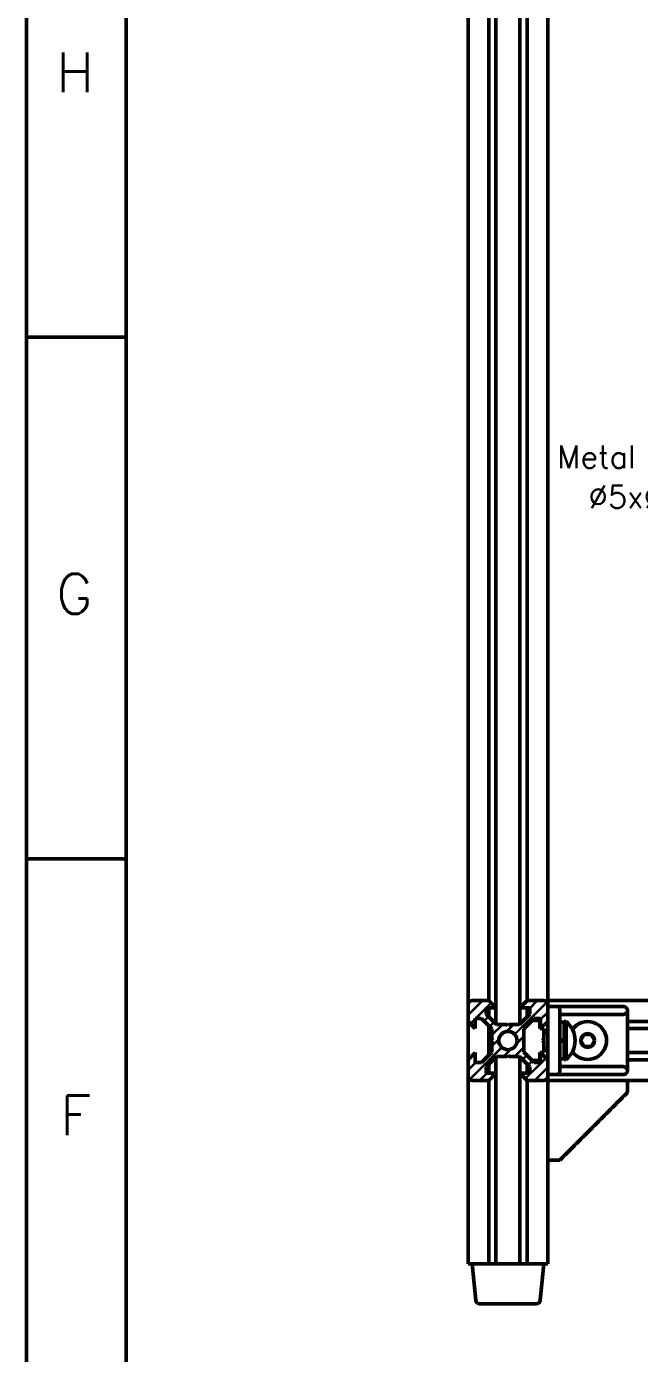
# Model space of a CAD drawing. Extents: x 28090 to 29926, y -10629 to -9321.
# Drawn here: x 28089.9 to 28243.7, y -9968.3 to -9635.7 of the extents above; entities that cross this region are included whole.
import ezdxf

# ---------------------------------------------------------------- set-up
doc = ezdxf.new("R2010")
doc.units = 0
doc.layers.add('Cotas', color=90, linetype='Continuous')
doc.layers.add('Hachura', color=9, linetype='Continuous')
for name, color, linetype, lineweight in [('Fixação e Transmissão', 5, 'Continuous', 50), ('Hotend', 4, 'Continuous', 50), ('Perfis e Cantoneiras', 2, 'Continuous', 50), ('Peças Usinadas', 120, 'Continuous', 50)]:
    doc.layers.add(name, color=color, linetype=linetype, lineweight=lineweight)
doc.styles.get("Standard").update_dxf_attribs({"font": 'romans.shx'})

msp = doc.modelspace()

# ---------------------------------------------------------------- hatches: boundary and pattern name
at = {"layer": 'Hachura'}
h = msp.add_hatch(dxfattribs=at)
h.set_pattern_fill('JIS_LC_8A', color=256, scale=0.25)
h.paths.add_polyline_path([(28205.203, -9896.468), (28207.803, -9893.868), (28210.453, -9893.868), (28210.703, -9893.618), (28210.953, -9893.868), (28213.603, -9893.868), (28216.203, -9896.468), (28216.203, -9898.068), (28213.703, -9898.068), (28215.503, -9899.868), (28219.265, -9899.868), (28219.703, -9899.868, 0.4142136), (28220.703, -9898.868), (28220.703, -9894.668), (28218.903, -9892.868), (28218.903, -9895.368), (28217.303, -9895.368), (28214.703, -9892.768), (28214.703, -9890.118), (28214.453, -9889.868), (28214.703, -9889.618), (28214.703, -9886.968), (28217.303, -9884.368), (28218.903, -9884.368), (28218.903, -9886.868), (28220.703, -9885.068), (28220.703, -9880.868, 0.4142136), (28219.703, -9879.868), (28215.503, -9879.868), (28213.703, -9881.668), (28215.503, -9881.668), (28216.203, -9881.668), (28216.203, -9883.268), (28215.503, -9883.968), (28213.703, -9885.768), (28213.603, -9885.868), (28210.953, -9885.868), (28210.703, -9886.118), (28210.453, -9885.868), (28207.803, -9885.868), (28207.703, -9885.768), (28205.903, -9883.968), (28205.203, -9883.268), (28205.203, -9881.668), (28205.903, -9881.668), (28207.703, -9881.668), (28205.903, -9879.868), (28201.703, -9879.868, 0.4142136), (28200.703, -9880.868), (28200.703, -9885.068), (28202.503, -9886.868), (28202.503, -9884.368), (28204.103, -9884.368), (28206.703, -9886.968), (28206.703, -9889.618), (28206.953, -9889.868), (28206.703, -9890.118), (28206.703, -9892.768), (28204.103, -9895.368), (28202.503, -9895.368), (28202.503, -9892.868), (28200.703, -9894.668), (28200.703, -9898.868, 0.4142136), (28201.703, -9899.868), (28202.265, -9899.868), (28203.265, -9899.868), (28205.903, -9899.868), (28207.703, -9898.068), (28205.203, -9898.068), (28205.203, -9896.468)])
h.paths.add_polyline_path([(28213.003, -9889.868, -1), (28208.403, -9889.868, -1), (28213.003, -9889.868)], flags=16)

# ---------------------------------------------------------------- linework, layer by layer
at = {"layer": 'Fixação e Transmissão'}
for p, q in [((28216.803, -9884.868), (28214.703, -9886.968)), ((28214.703, -9886.968), (28214.703, -9892.768)), ((28218.703, -9884.868), (28216.803, -9884.868)), ((28218.703, -9884.868), (28218.703, -9886.868)), ((28219.703, -9886.868), (28218.703, -9886.868)), ((28219.703, -9886.868), (28219.703, -9889.568)), ((28220.703, -9887.368), (28219.703, -9887.368)), ((28223.703, -9885.268), (28223.703, -9894.468)), ((28224.803, -9885.118), (28224.803, -9889.868)), ((28225.303, -9885.118), (28224.803, -9885.118)), ((28224.803, -9885.268), (28224.803, -9889.868)), ((28225.303, -9885.118), (28225.303, -9894.618)), ((28219.703, -9889.568), (28219.403, -9889.868)), ((28219.703, -9890.168), (28219.403, -9889.868)), ((28219.703, -9890.168), (28219.703, -9892.868)), ((28224.803, -9889.868), (28223.703, -9889.571)), ((28224.803, -9890.166), (28223.703, -9889.868)), ((28224.803, -9890.166), (28224.803, -9894.618)), ((28224.803, -9890.166), (28224.803, -9894.468)), ((28229.837, -9888.368), (28228.971, -9889.868)), ((28229.837, -9891.368), (28228.971, -9889.868)), ((28231.569, -9888.368), (28232.435, -9889.868)), ((28231.569, -9891.368), (28232.435, -9889.868)), ((28216.803, -9894.868), (28214.703, -9892.768)), ((28219.703, -9892.868), (28218.703, -9892.868)), ((28218.703, -9892.868), (28218.703, -9894.868)), ((28220.703, -9892.368), (28219.703, -9892.368)), ((28229.837, -9891.368), (28229.837, -9891.368)), ((28218.703, -9894.868), (28216.803, -9894.868)), ((28225.303, -9894.618), (28224.803, -9894.618))]:
    msp.add_line(p, q, dxfattribs=at)
at = {"layer": 'Fixação e Transmissão', "ltscale": 0.1}
for p, q in [((28223.703, -9885.268), (28224.803, -9885.268)), ((28231.569, -9888.368), (28229.837, -9888.368)), ((28231.569, -9891.368), (28229.837, -9891.368)), ((28223.703, -9894.468), (28224.803, -9894.468))]:
    msp.add_line(p, q, dxfattribs=at)
at = {"layer": 'Fixação e Transmissão'}
msp.add_circle((28230.703, -9889.868), 1.732, dxfattribs=at)
for centre, radius, start, end in [((28221.414, -9889.868), 6.139, 309.30765, 50.69235), ((28230.703, -9889.868), 4.75, 216.25467, 143.74533)]:
    msp.add_arc(centre, radius, start, end, dxfattribs=at)
at = {"layer": 'Hachura'}
for p, q in [((28220.703, -9887.868), (28219.703, -9887.868)), ((28220.703, -9891.868), (28219.703, -9891.868))]:
    msp.add_line(p, q, dxfattribs=at)
at = {"layer": 'Hotend'}
for p, q in [((28219.703, -9945.868), (28201.703, -9945.868)), ((28201.703, -9945.868), (28202.613, -9954.968)), ((28219.703, -9945.868), (28218.793, -9954.968)), ((28217.798, -9955.868), (28203.608, -9955.868))]:
    msp.add_line(p, q, dxfattribs=at)
for centre, start, end in [((28203.608, -9954.868), 185.71059, 270), ((28217.798, -9954.868), 270, 354.28941)]:
    msp.add_arc(centre, 1, start, end, dxfattribs=at)
at = {"layer": 'Perfis e Cantoneiras'}
for p, q in [((28200.703, -9945.868), (28200.703, -9385.868)), ((28220.703, -9945.868), (28220.703, -9385.868)), ((28205.903, -9879.868), (28205.903, -9527.868)), ((28207.703, -9885.768), (28207.703, -9527.868)), ((28213.703, -9885.768), (28213.703, -9527.868)), ((28215.503, -9879.868), (28215.503, -9527.868)), ((28200.703, -9885.068), (28200.703, -9880.868)), ((28201.703, -9879.868), (28205.903, -9879.868)), ((28207.703, -9881.668), (28205.903, -9879.868)), ((28213.703, -9881.668), (28215.503, -9879.868)), ((28215.503, -9879.868), (28219.703, -9879.868)), ((28220.703, -9879.868), (28288.205, -9879.868)), ((28220.703, -9885.068), (28220.703, -9880.868)), ((28205.203, -9881.668), (28207.703, -9881.668)), ((28205.203, -9883.268), (28205.203, -9881.668)), ((28207.803, -9885.868), (28205.203, -9883.268)), ((28205.903, -9883.968), (28205.903, -9881.668)), ((28205.903, -9883.968), (28205.903, -9881.668)), ((28213.603, -9885.868), (28216.203, -9883.268)), ((28213.703, -9881.668), (28216.203, -9881.668)), ((28215.503, -9883.968), (28215.503, -9881.668)), ((28215.503, -9883.968), (28215.503, -9881.668)), ((28216.203, -9883.268), (28216.203, -9881.668)), ((28202.503, -9886.868), (28200.703, -9885.068)), ((28204.103, -9884.368), (28202.503, -9884.368)), ((28202.503, -9886.868), (28202.503, -9884.368)), ((28206.703, -9886.968), (28204.103, -9884.368)), ((28205.903, -9893.568), (28205.903, -9886.168)), ((28205.903, -9893.568), (28205.903, -9886.168)), ((28206.703, -9889.618), (28206.703, -9886.968)), ((28207.803, -9885.868), (28210.453, -9885.868)), ((28210.703, -9886.118), (28210.453, -9885.868)), ((28210.703, -9886.118), (28210.953, -9885.868)), ((28210.953, -9885.868), (28213.603, -9885.868)), ((28214.703, -9886.968), (28217.303, -9884.368)), ((28214.703, -9889.618), (28214.703, -9886.968)), ((28217.303, -9884.368), (28218.903, -9884.368)), ((28218.903, -9886.868), (28218.903, -9884.368)), ((28218.903, -9886.868), (28220.703, -9885.068)), ((28240.703, -9885.068), (28271.205, -9885.068)), ((28240.703, -9886.868), (28271.205, -9886.868)), ((28206.953, -9889.868), (28206.703, -9889.618)), ((28206.953, -9889.868), (28206.703, -9890.118)), ((28206.703, -9892.768), (28206.703, -9890.118)), ((28214.453, -9889.868), (28214.703, -9889.618)), ((28214.453, -9889.868), (28214.703, -9890.118)), ((28214.703, -9892.768), (28214.703, -9890.118)), ((28202.503, -9892.868), (28200.703, -9894.668)), ((28202.503, -9895.368), (28202.503, -9892.868)), ((28206.703, -9892.768), (28204.103, -9895.368)), ((28207.803, -9893.868), (28205.203, -9896.468)), ((28207.703, -9945.868), (28207.703, -9893.968)), ((28207.803, -9893.868), (28210.453, -9893.868)), ((28210.703, -9893.618), (28210.453, -9893.868)), ((28210.703, -9893.618), (28210.953, -9893.868)), ((28210.953, -9893.868), (28213.603, -9893.868)), ((28213.603, -9893.868), (28216.203, -9896.468)), ((28213.703, -9945.868), (28213.703, -9893.968)), ((28214.703, -9892.768), (28217.303, -9895.368)), ((28218.903, -9895.368), (28218.903, -9892.868)), ((28218.903, -9892.868), (28220.703, -9894.668)), ((28240.703, -9892.868), (28271.205, -9892.868)), ((28200.703, -9898.868), (28200.703, -9894.668)), ((28204.103, -9895.368), (28202.503, -9895.368)), ((28205.203, -9896.468), (28205.203, -9898.068)), ((28205.903, -9898.068), (28205.903, -9895.768)), ((28205.903, -9898.068), (28205.903, -9895.768)), ((28215.503, -9898.068), (28215.503, -9895.768)), ((28215.503, -9898.068), (28215.503, -9895.768)), ((28216.203, -9896.468), (28216.203, -9898.068)), ((28217.303, -9895.368), (28218.903, -9895.368)), ((28220.703, -9898.868), (28220.703, -9894.668)), ((28240.703, -9894.668), (28271.205, -9894.668)), ((28201.703, -9899.868), (28205.903, -9899.868)), ((28205.203, -9898.068), (28207.703, -9898.068)), ((28207.703, -9898.068), (28205.903, -9899.868)), ((28205.903, -9945.868), (28205.903, -9899.868)), ((28213.703, -9898.068), (28215.503, -9899.868)), ((28213.703, -9898.068), (28216.203, -9898.068)), ((28215.503, -9945.868), (28215.503, -9899.868)), ((28215.503, -9899.868), (28219.703, -9899.868)), ((28220.703, -9899.868), (28338.06, -9899.868)), ((28200.703, -9945.868), (28220.703, -9945.868))]:
    msp.add_line(p, q, dxfattribs=at)
at = {"layer": 'Perfis e Cantoneiras', "color": 30}
for p, q in [((28220.703, -9881.368), (28220.703, -9898.368)), ((28220.703, -9881.368), (28223.289, -9881.368)), ((28223.289, -9881.368), (28220.703, -9881.368)), ((28220.703, -9897.368), (28220.703, -9882.368)), ((28239.703, -9881.368), (28223.289, -9881.368)), ((28223.289, -9881.368), (28239.703, -9881.368)), ((28223.703, -9882.368), (28223.703, -9897.368)), ((28223.703, -9882.368), (28223.703, -9897.368)), ((28223.703, -9883.368), (28239.289, -9883.368)), ((28223.703, -9883.368), (28239.289, -9883.368)), ((28240.703, -9897.368), (28240.703, -9882.368)), ((28240.703, -9897.368), (28240.703, -9882.368)), ((28219.703, -9888.618), (28219.703, -9891.118)), ((28219.703, -9888.618), (28219.703, -9891.118)), ((28239.289, -9896.368), (28223.703, -9896.368)), ((28223.703, -9896.368), (28239.289, -9896.368)), ((28220.703, -9898.368), (28223.289, -9898.368)), ((28220.703, -9898.368), (28223.289, -9898.368)), ((28239.703, -9899.868), (28220.703, -9899.868)), ((28220.703, -9899.868), (28220.703, -9918.868)), ((28220.703, -9899.868), (28239.703, -9899.868)), ((28220.703, -9918.868), (28220.703, -9899.868)), ((28239.703, -9899.868), (28220.703, -9899.868)), ((28220.703, -9899.868), (28220.703, -9918.868)), ((28220.703, -9899.868), (28239.703, -9899.868)), ((28220.703, -9918.868), (28220.703, -9899.868)), ((28223.289, -9898.368), (28239.703, -9898.368)), ((28223.289, -9898.368), (28239.703, -9898.368)), ((28240.703, -9902.868), (28240.703, -9899.868)), ((28240.703, -9902.868), (28240.703, -9899.868)), ((28240.703, -9902.868), (28240.703, -9899.868)), ((28240.703, -9902.868), (28240.703, -9899.868)), ((28220.703, -9919.868), (28223.703, -9919.868)), ((28220.703, -9919.868), (28223.703, -9919.868)), ((28220.703, -9919.868), (28223.703, -9919.868)), ((28220.703, -9919.868), (28223.703, -9919.868))]:
    msp.add_line(p, q, dxfattribs=at)
at = {"layer": 'Perfis e Cantoneiras'}
msp.add_circle((28210.703, -9889.868), 2.3, dxfattribs=at)
for centre, start, end in [((28201.703, -9880.868), 90, 180), ((28219.703, -9880.868), 0, 90), ((28201.703, -9898.868), 180, 270), ((28219.703, -9898.868), 270, 360)]:
    msp.add_arc(centre, 1, start, end, dxfattribs=at)
at = {"layer": 'Perfis e Cantoneiras', "color": 30}
for centre, start, end in [((28239.703, -9882.368), 78.75, 90), ((28239.703, -9882.368), 0, 22.5), ((28239.703, -9897.368), 337.5007, 360), ((28239.703, -9897.368), 270, 281.25)]:
    msp.add_arc(centre, 1, start, end, dxfattribs=at)
for points, degree in [([(28223.289, -9881.368), (28223.343, -9881.372), (28223.37, -9881.388)], 2), ([(28223.37, -9881.388), (28223.343, -9881.372), (28223.289, -9881.368)], 2), ([(28223.37, -9881.388), (28223.414, -9881.41), (28223.448, -9881.445)], 2), ([(28223.448, -9881.445), (28223.414, -9881.41), (28223.37, -9881.388)], 2), ([(28223.448, -9881.445), (28223.53, -9881.532), (28223.582, -9881.661)], 2), ([(28223.582, -9881.661), (28223.53, -9881.532), (28223.448, -9881.445)], 2), ([(28223.582, -9881.661), (28223.642, -9881.809), (28223.672, -9881.986)], 2), ([(28223.672, -9881.986), (28223.642, -9881.809), (28223.582, -9881.661)], 2), ([(28223.672, -9881.986), (28223.703, -9882.172), (28223.703, -9882.368)], 2), ([(28223.703, -9882.368), (28223.703, -9882.172), (28223.672, -9881.986)], 2), ([(28223.703, -9882.564), (28223.703, -9882.368)], 1), ([(28223.703, -9882.368), (28223.703, -9882.565), (28223.703, -9882.751)], 2), ([(28223.703, -9882.751), (28223.703, -9882.927), (28223.703, -9883.075)], 2), ([(28223.703, -9883.076), (28223.704, -9883.205), (28223.703, -9883.292)], 2), ([(28223.703, -9883.292), (28223.703, -9883.327), (28223.703, -9883.349)], 2), ([(28223.703, -9883.349), (28223.703, -9883.365), (28223.703, -9883.368)], 2), ([(28239.289, -9883.368), (28239.474, -9883.365), (28239.565, -9883.349)], 2), ([(28239.565, -9883.349), (28239.428, -9883.368), (28239.289, -9883.368)], 2), ([(28239.565, -9883.349), (28239.716, -9883.327), (28239.83, -9883.292)], 2), ([(28239.83, -9883.292), (28239.701, -9883.33), (28239.565, -9883.349)], 2), ([(28239.898, -9881.388), (28239.834, -9881.372), (28239.703, -9881.368)], 2), ([(28239.703, -9881.368), (28239.834, -9881.372), (28239.898, -9881.388)], 2), ([(28239.898, -9881.388), (28239.802, -9881.369), (28239.704, -9881.368)], 2), ([(28239.83, -9883.292), (28240.112, -9883.205), (28240.289, -9883.076)], 2), ([(28240.075, -9883.2), (28239.959, -9883.255), (28239.83, -9883.292)], 2), ([(28240.086, -9881.445), (28240.005, -9881.41), (28239.898, -9881.388)], 2), ([(28239.898, -9881.388), (28240.005, -9881.41), (28240.086, -9881.445)], 2), ([(28240.086, -9881.445), (28239.996, -9881.407), (28239.9, -9881.388)], 2), ([(28240.289, -9883.076), (28240.19, -9883.145), (28240.075, -9883.2)], 2), ([(28240.41, -9881.661), (28240.285, -9881.532), (28240.086, -9881.445)], 2), ([(28240.086, -9881.445), (28240.285, -9881.532), (28240.41, -9881.661)], 2), ([(28240.259, -9881.537), (28240.177, -9881.483), (28240.087, -9881.445)], 2), ([(28240.41, -9881.661), (28240.34, -9881.592), (28240.259, -9881.537)], 2), ([(28240.289, -9883.076), (28240.494, -9882.928), (28240.595, -9882.751)], 2), ([(28240.465, -9882.924), (28240.387, -9883.006), (28240.289, -9883.076)], 2), ([(28240.534, -9881.813), (28240.48, -9881.731), (28240.41, -9881.661)], 2), ([(28240.627, -9881.986), (28240.555, -9881.809), (28240.41, -9881.661)], 2), ([(28240.41, -9881.661), (28240.555, -9881.809), (28240.627, -9881.986)], 2), ([(28240.595, -9882.751), (28240.542, -9882.842), (28240.465, -9882.924)], 2), ([(28240.627, -9881.986), (28240.589, -9881.895), (28240.534, -9881.813)], 2), ([(28240.595, -9882.751), (28240.703, -9882.565), (28240.703, -9882.368)], 2), ([(28240.676, -9882.564), (28240.649, -9882.66), (28240.595, -9882.751)], 2), ([(28240.684, -9882.172), (28240.664, -9882.076), (28240.627, -9881.986)], 2), ([(28240.703, -9882.368), (28240.703, -9882.172), (28240.627, -9881.986)], 2), ([(28240.627, -9881.986), (28240.703, -9882.172), (28240.703, -9882.368)], 2), ([(28240.703, -9882.368), (28240.703, -9882.467), (28240.676, -9882.564)], 2), ([(28240.703, -9882.368), (28240.703, -9882.271), (28240.684, -9882.175)], 2), ([(28219.703, -9887.868), (28219.703, -9887.868), (28219.703, -9887.926)], 2), ([(28219.703, -9887.868), (28220.703, -9887.868)], 1), ([(28219.703, -9887.868), (28219.703, -9887.868), (28219.703, -9887.926)], 2), ([(28219.703, -9887.868), (28220.703, -9887.868)], 1), ([(28219.703, -9887.926), (28219.703, -9887.983), (28219.703, -9888.088)], 2), ([(28219.703, -9887.926), (28219.703, -9887.983), (28219.703, -9888.088)], 2), ([(28219.703, -9888.088), (28219.703, -9888.194), (28219.703, -9888.331)], 2), ([(28219.703, -9888.088), (28219.703, -9888.194), (28219.703, -9888.331)], 2), ([(28219.703, -9888.331), (28219.703, -9888.469), (28219.703, -9888.618)], 2), ([(28219.703, -9888.331), (28219.703, -9888.469), (28219.703, -9888.618)], 2), ([(28219.703, -9891.118), (28219.703, -9891.268), (28219.703, -9891.406)], 2), ([(28219.703, -9891.406), (28219.703, -9891.543), (28219.703, -9891.649)], 2), ([(28219.703, -9891.406), (28219.703, -9891.543), (28219.703, -9891.649)], 2), ([(28219.703, -9891.649), (28219.703, -9891.754), (28219.703, -9891.811)], 2), ([(28219.703, -9891.649), (28219.703, -9891.754), (28219.703, -9891.811)], 2), ([(28219.703, -9891.811), (28219.703, -9891.868), (28219.703, -9891.868)], 2), ([(28219.703, -9891.811), (28219.703, -9891.868), (28219.703, -9891.868)], 2), ([(28219.703, -9891.868), (28220.703, -9891.868)], 1), ([(28219.703, -9891.868), (28220.703, -9891.868)], 1), ([(28223.703, -9897.368), (28223.703, -9897.565), (28223.672, -9897.751)], 2), ([(28223.672, -9897.751), (28223.703, -9897.565), (28223.703, -9897.368)], 2), ([(28223.703, -9896.368), (28223.703, -9896.372), (28223.703, -9896.388)], 2), ([(28223.703, -9896.388), (28223.703, -9896.41), (28223.703, -9896.445)], 2), ([(28223.703, -9896.445), (28223.704, -9896.532), (28223.703, -9896.661)], 2), ([(28223.703, -9896.662), (28223.703, -9896.81), (28223.703, -9896.986)], 2), ([(28223.703, -9896.986), (28223.703, -9897.172), (28223.703, -9897.368)], 2), ([(28223.703, -9897.368), (28223.703, -9897.173)], 1), ([(28239.565, -9896.388), (28239.474, -9896.372), (28239.289, -9896.368)], 2), ([(28239.289, -9896.368), (28239.428, -9896.368), (28239.565, -9896.388)], 2), ([(28239.83, -9896.445), (28239.716, -9896.41), (28239.565, -9896.388)], 2), ([(28239.565, -9896.388), (28239.701, -9896.407), (28239.83, -9896.445)], 2), ([(28240.289, -9896.661), (28240.112, -9896.532), (28239.83, -9896.445)], 2), ([(28239.83, -9896.445), (28239.959, -9896.482), (28240.075, -9896.537)], 2), ([(28240.075, -9896.537), (28240.19, -9896.592), (28240.289, -9896.661)], 2), ([(28240.595, -9896.986), (28240.494, -9896.809), (28240.289, -9896.661)], 2), ([(28240.289, -9896.661), (28240.387, -9896.731), (28240.465, -9896.813)], 2), ([(28240.465, -9896.813), (28240.542, -9896.895), (28240.595, -9896.986)], 2), ([(28240.703, -9897.368), (28240.703, -9897.172), (28240.595, -9896.986)], 2), ([(28240.595, -9896.986), (28240.649, -9897.077), (28240.676, -9897.173)], 2), ([(28240.627, -9897.751), (28240.703, -9897.565), (28240.703, -9897.368)], 2), ([(28240.703, -9897.368), (28240.703, -9897.565), (28240.627, -9897.751)], 2), ([(28240.627, -9897.751), (28240.664, -9897.661), (28240.684, -9897.565)], 2), ([(28240.676, -9897.173), (28240.703, -9897.27), (28240.703, -9897.368)], 2), ([(28240.684, -9897.564), (28240.703, -9897.467), (28240.703, -9897.368)], 2), ([(28223.37, -9898.349), (28223.343, -9898.365), (28223.289, -9898.368)], 2), ([(28223.289, -9898.368), (28223.343, -9898.365), (28223.37, -9898.349)], 2), ([(28223.448, -9898.292), (28223.414, -9898.327), (28223.37, -9898.349)], 2), ([(28223.37, -9898.349), (28223.414, -9898.327), (28223.448, -9898.292)], 2), ([(28223.582, -9898.076), (28223.53, -9898.205), (28223.448, -9898.292)], 2), ([(28223.448, -9898.292), (28223.53, -9898.205), (28223.582, -9898.076)], 2), ([(28223.672, -9897.751), (28223.642, -9897.928), (28223.582, -9898.076)], 2), ([(28223.582, -9898.076), (28223.642, -9897.928), (28223.672, -9897.751)], 2), ([(28239.703, -9898.368), (28239.834, -9898.365), (28239.898, -9898.349)], 2), ([(28239.898, -9898.349), (28239.834, -9898.365), (28239.703, -9898.368)], 2), ([(28239.898, -9899.868), (28239.703, -9899.868)], 1), ([(28239.898, -9899.868), (28239.703, -9899.868)], 1), ([(28239.704, -9898.368), (28239.802, -9898.368), (28239.898, -9898.349)], 2), ([(28239.898, -9898.349), (28239.995, -9898.33), (28240.086, -9898.292)], 2), ([(28239.898, -9898.349), (28240.005, -9898.327), (28240.086, -9898.292)], 2), ([(28240.086, -9898.292), (28240.005, -9898.327), (28239.898, -9898.349)], 2), ([(28240.086, -9899.868), (28239.995, -9899.868), (28239.898, -9899.868)], 2), ([(28240.086, -9899.868), (28239.995, -9899.868), (28239.898, -9899.868)], 2), ([(28240.086, -9898.292), (28240.285, -9898.205), (28240.41, -9898.076)], 2), ([(28240.41, -9898.076), (28240.285, -9898.205), (28240.086, -9898.292)], 2), ([(28240.086, -9898.292), (28240.177, -9898.255), (28240.259, -9898.2)], 2), ([(28240.259, -9899.868), (28240.177, -9899.868), (28240.086, -9899.868)], 2), ([(28240.259, -9899.868), (28240.177, -9899.868), (28240.086, -9899.868)], 2), ([(28240.259, -9898.2), (28240.34, -9898.145), (28240.41, -9898.076)], 2), ([(28240.41, -9899.868), (28240.34, -9899.868), (28240.259, -9899.868)], 2), ([(28240.41, -9899.868), (28240.34, -9899.868), (28240.259, -9899.868)], 2), ([(28240.41, -9898.076), (28240.555, -9897.928), (28240.627, -9897.751)], 2), ([(28240.627, -9897.751), (28240.555, -9897.928), (28240.41, -9898.076)], 2), ([(28240.41, -9898.076), (28240.48, -9898.006), (28240.534, -9897.924)], 2), ([(28240.534, -9899.868), (28240.48, -9899.868), (28240.41, -9899.868)], 2), ([(28240.534, -9899.868), (28240.48, -9899.868), (28240.41, -9899.868)], 2), ([(28240.534, -9897.924), (28240.589, -9897.842), (28240.627, -9897.751)], 2), ([(28240.627, -9899.868), (28240.589, -9899.868), (28240.534, -9899.868)], 2), ([(28240.627, -9899.868), (28240.589, -9899.868), (28240.534, -9899.868)], 2), ([(28240.684, -9899.868), (28240.665, -9899.868), (28240.627, -9899.868)], 2), ([(28240.684, -9899.868), (28240.665, -9899.868), (28240.627, -9899.868)], 2), ([(28240.703, -9899.868), (28240.703, -9899.868), (28240.684, -9899.868)], 2), ([(28240.703, -9899.868), (28240.703, -9899.868), (28240.684, -9899.868)], 2), ([(28240.703, -9902.868), (28223.703, -9919.868)], 1), ([(28240.703, -9902.868), (28223.703, -9919.868)], 1), ([(28220.703, -9918.868), (28220.703, -9919.038), (28220.703, -9919.199), (28220.703, -9919.304), (28220.703, -9919.4), (28220.703, -9919.494), (28220.703, -9919.575), (28220.703, -9919.613), (28220.703, -9919.65), (28220.703, -9919.683), (28220.703, -9919.715), (28220.703, -9919.742), (28220.703, -9919.769), (28220.703, -9919.791), (28220.703, -9919.812), (28220.703, -9919.828), (28220.703, -9919.843), (28220.703, -9919.853), (28220.703, -9919.862), (28220.703, -9919.865), (28220.703, -9919.868)], 2), ([(28220.703, -9918.868), (28220.703, -9919.038), (28220.703, -9919.199), (28220.703, -9919.304), (28220.703, -9919.4), (28220.703, -9919.494), (28220.703, -9919.575), (28220.703, -9919.613), (28220.703, -9919.65), (28220.703, -9919.683), (28220.703, -9919.715), (28220.703, -9919.742), (28220.703, -9919.769), (28220.703, -9919.791), (28220.703, -9919.812), (28220.703, -9919.828), (28220.703, -9919.843), (28220.703, -9919.853), (28220.703, -9919.862), (28220.703, -9919.865), (28220.703, -9919.868)], 2), ([(28220.703, -9919.063), (28220.703, -9919.16), (28220.703, -9919.251)], 2), ([(28220.703, -9919.063), (28220.703, -9919.16), (28220.703, -9919.251)], 2), ([(28220.703, -9919.251), (28220.703, -9919.342), (28220.703, -9919.424)], 2), ([(28220.703, -9919.251), (28220.703, -9919.342), (28220.703, -9919.424)], 2), ([(28220.703, -9919.424), (28220.703, -9919.506), (28220.703, -9919.575)], 2), ([(28220.703, -9919.424), (28220.703, -9919.506), (28220.703, -9919.575)], 2), ([(28220.703, -9919.575), (28220.703, -9919.645), (28220.703, -9919.7)], 2), ([(28220.703, -9919.575), (28220.703, -9919.645), (28220.703, -9919.7)], 2), ([(28220.703, -9919.7), (28220.703, -9919.754), (28220.703, -9919.792)], 2), ([(28220.703, -9919.7), (28220.703, -9919.754), (28220.703, -9919.792)], 2), ([(28220.703, -9919.792), (28220.703, -9919.83), (28220.703, -9919.849)], 2), ([(28220.703, -9919.792), (28220.703, -9919.83), (28220.703, -9919.849)], 2), ([(28220.703, -9919.849), (28220.703, -9919.868), (28220.703, -9919.868)], 2), ([(28220.703, -9919.849), (28220.703, -9919.868), (28220.703, -9919.868)], 2)]:
    msp.add_open_spline(points, degree=degree, dxfattribs=at)
for points, knots in [([(28219.703, -9887.868), (28219.703, -9887.87), (28219.703, -9887.872), (28219.703, -9887.873), (28219.703, -9887.878), (28219.703, -9887.883), (28219.703, -9887.887), (28219.703, -9887.895), (28219.703, -9887.903), (28219.703, -9887.911), (28219.703, -9887.921), (28219.703, -9887.932), (28219.703, -9887.943), (28219.703, -9887.956), (28219.703, -9887.97), (28219.703, -9887.983), (28219.703, -9888.015), (28219.703, -9888.049), (28219.703, -9888.088), (28219.703, -9888.228), (28219.703, -9888.422), (28219.703, -9888.618)], [1.5708, 1.5708, 1.5708, 1.5708, 1.683, 1.683, 1.683, 1.7952, 1.7952, 1.7952, 1.9074, 1.9074, 1.9074, 2.0196, 2.0196, 2.0196, 2.1318, 2.1318, 2.1318, 2.35619, 2.35619, 2.35619, 3.14159, 3.14159, 3.14159, 3.14159]), ([(28219.703, -9887.868), (28219.703, -9887.87), (28219.703, -9887.872), (28219.703, -9887.873), (28219.703, -9887.878), (28219.703, -9887.883), (28219.703, -9887.887), (28219.703, -9887.895), (28219.703, -9887.903), (28219.703, -9887.911), (28219.703, -9887.921), (28219.703, -9887.932), (28219.703, -9887.943), (28219.703, -9887.956), (28219.703, -9887.97), (28219.703, -9887.983), (28219.703, -9888.015), (28219.703, -9888.049), (28219.703, -9888.088), (28219.703, -9888.228), (28219.703, -9888.422), (28219.703, -9888.618)], [1.5708, 1.5708, 1.5708, 1.5708, 1.683, 1.683, 1.683, 1.7952, 1.7952, 1.7952, 1.9074, 1.9074, 1.9074, 2.0196, 2.0196, 2.0196, 2.1318, 2.1318, 2.1318, 2.35619, 2.35619, 2.35619, 3.14159, 3.14159, 3.14159, 3.14159]), ([(28219.703, -9891.118), (28219.703, -9891.315), (28219.703, -9891.509), (28219.703, -9891.649), (28219.703, -9891.668), (28219.703, -9891.686), (28219.703, -9891.705), (28219.703, -9891.739), (28219.703, -9891.769), (28219.703, -9891.794), (28219.703, -9891.805), (28219.703, -9891.816), (28219.703, -9891.826), (28219.703, -9891.834), (28219.703, -9891.842), (28219.703, -9891.85), (28219.703, -9891.854), (28219.703, -9891.859), (28219.703, -9891.864), (28219.703, -9891.865), (28219.703, -9891.867), (28219.703, -9891.868)], [0, 0, 0, 0, 0.785398, 0.785398, 0.785398, 0.897598, 0.897598, 0.897598, 1.122, 1.122, 1.122, 1.2342, 1.2342, 1.2342, 1.3464, 1.3464, 1.3464, 1.4586, 1.4586, 1.4586, 1.5708, 1.5708, 1.5708, 1.5708]), ([(28219.703, -9891.118), (28219.703, -9891.315), (28219.703, -9891.509), (28219.703, -9891.649), (28219.703, -9891.668), (28219.703, -9891.686), (28219.703, -9891.705), (28219.703, -9891.739), (28219.703, -9891.769), (28219.703, -9891.794), (28219.703, -9891.805), (28219.703, -9891.816), (28219.703, -9891.826), (28219.703, -9891.834), (28219.703, -9891.842), (28219.703, -9891.85), (28219.703, -9891.854), (28219.703, -9891.859), (28219.703, -9891.864), (28219.703, -9891.865), (28219.703, -9891.867), (28219.703, -9891.868)], [0, 0, 0, 0, 0.785398, 0.785398, 0.785398, 0.897598, 0.897598, 0.897598, 1.122, 1.122, 1.122, 1.2342, 1.2342, 1.2342, 1.3464, 1.3464, 1.3464, 1.4586, 1.4586, 1.4586, 1.5708, 1.5708, 1.5708, 1.5708]), ([(28240.703, -9899.868), (28240.701, -9899.868), (28240.699, -9899.868), (28240.697, -9899.868), (28240.69, -9899.868), (28240.684, -9899.868), (28240.678, -9899.868), (28240.668, -9899.868), (28240.657, -9899.868), (28240.647, -9899.868), (28240.633, -9899.868), (28240.618, -9899.868), (28240.604, -9899.868), (28240.586, -9899.868), (28240.568, -9899.868), (28240.55, -9899.868), (28240.528, -9899.868), (28240.506, -9899.868), (28240.485, -9899.868), (28240.46, -9899.868), (28240.435, -9899.868), (28240.41, -9899.868), (28240.382, -9899.868), (28240.354, -9899.868), (28240.327, -9899.868), (28240.267, -9899.868), (28240.204, -9899.868), (28240.137, -9899.868), (28240.001, -9899.868), (28239.853, -9899.868), (28239.703, -9899.868)], [0, 0, 0, 0, 0.1122, 0.1122, 0.1122, 0.224399, 0.224399, 0.224399, 0.336599, 0.336599, 0.336599, 0.448799, 0.448799, 0.448799, 0.560999, 0.560999, 0.560999, 0.673198, 0.673198, 0.673198, 0.785398, 0.785398, 0.785398, 0.897598, 0.897598, 0.897598, 1.122, 1.122, 1.122, 1.5708, 1.5708, 1.5708, 1.5708]), ([(28240.703, -9899.868), (28240.701, -9899.868), (28240.699, -9899.868), (28240.697, -9899.868), (28240.69, -9899.868), (28240.684, -9899.868), (28240.678, -9899.868), (28240.668, -9899.868), (28240.657, -9899.868), (28240.647, -9899.868), (28240.633, -9899.868), (28240.618, -9899.868), (28240.604, -9899.868), (28240.586, -9899.868), (28240.568, -9899.868), (28240.55, -9899.868), (28240.528, -9899.868), (28240.506, -9899.868), (28240.485, -9899.868), (28240.46, -9899.868), (28240.435, -9899.868), (28240.41, -9899.868), (28240.382, -9899.868), (28240.354, -9899.868), (28240.327, -9899.868), (28240.267, -9899.868), (28240.204, -9899.868), (28240.137, -9899.868), (28240.001, -9899.868), (28239.853, -9899.868), (28239.703, -9899.868)], [0, 0, 0, 0, 0.1122, 0.1122, 0.1122, 0.224399, 0.224399, 0.224399, 0.336599, 0.336599, 0.336599, 0.448799, 0.448799, 0.448799, 0.560999, 0.560999, 0.560999, 0.673198, 0.673198, 0.673198, 0.785398, 0.785398, 0.785398, 0.897598, 0.897598, 0.897598, 1.122, 1.122, 1.122, 1.5708, 1.5708, 1.5708, 1.5708])]:
    msp.add_open_spline(points, degree=3, knots=knots, dxfattribs=at)
at = {"layer": 'Peças Usinadas'}
for p, q in [((28114.925, -9713.586), (28089.925, -9713.586)), ((28114.925, -9844.301), (28089.925, -9844.301))]:
    msp.add_line(p, q, dxfattribs=at)
at = {"layer": 'Peças Usinadas', "flags": 128}
msp.add_lwpolyline([(28089.925, -10628.591), (29925.654, -10628.591), (29925.654, -9321.442), (28089.925, -9321.442)], close=True, dxfattribs=at)
msp.add_lwpolyline([(28114.925, -10603.591), (29900.654, -10603.591), (29900.654, -9346.442), (28114.925, -9346.442), (28114.925, -10603.591)], dxfattribs=at)

# ---------------------------------------------------------------- texts
at = {"layer": 'Cotas'}
for s, height, p in [('H', 10, (28097.403, -9652.188)), ('Metal coupling', 5.67, (28223.072, -9746.409)), ('%%c5x%%c8mm', 5.67, (28230.914, -9756.409)), ('G', 10, (28097.403, -9782.903)), ('F', 10, (28098.403, -9913.618))]:
    msp.add_text(s, height=height, dxfattribs=at).set_placement(p)

doc.saveas('drawing.dxf')
